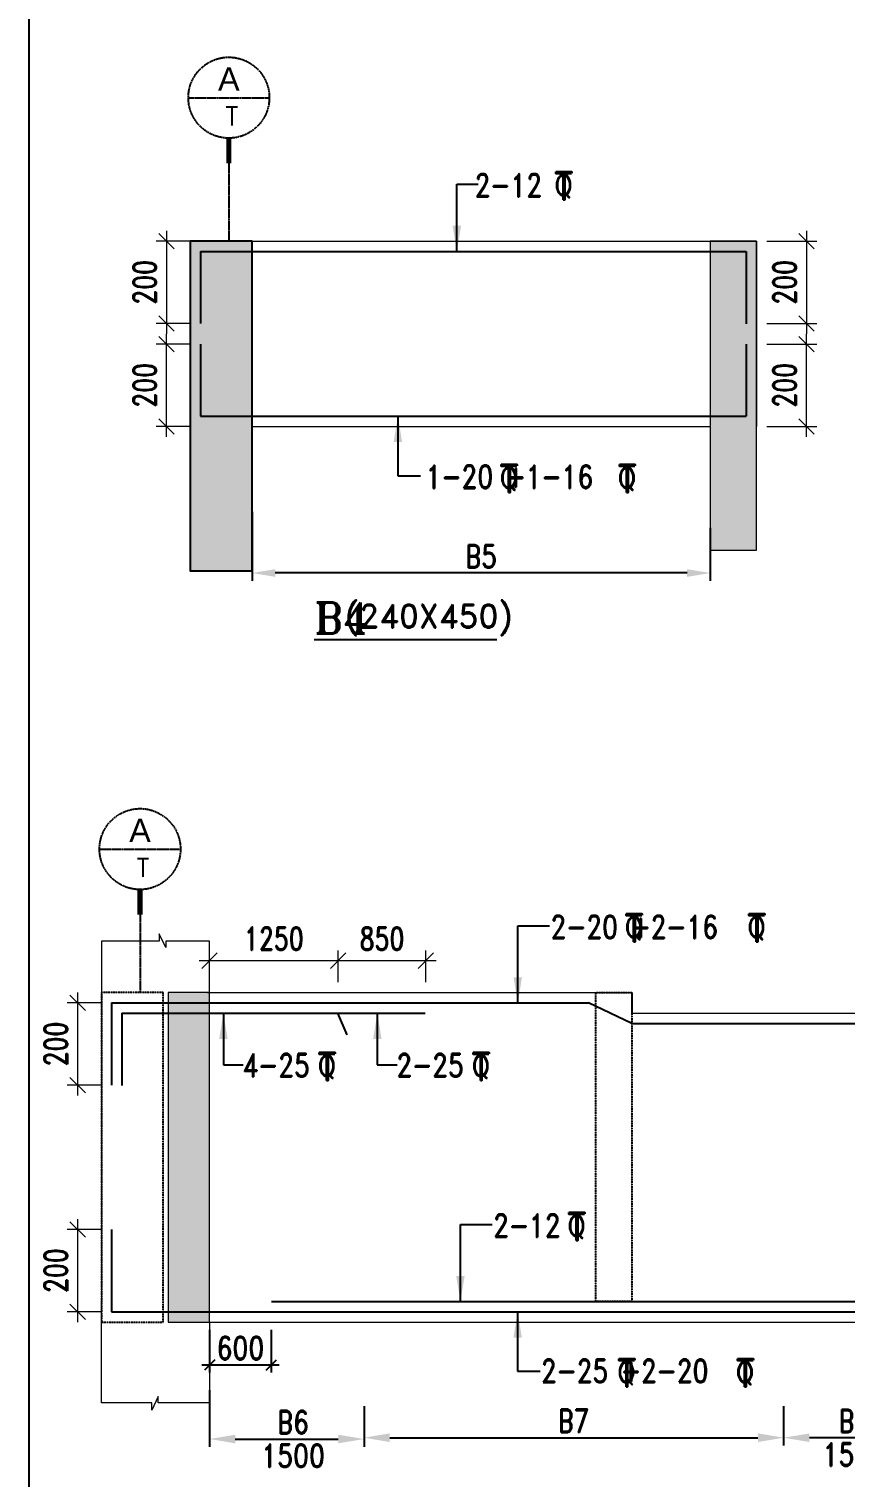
# Model space of a CAD drawing. Header units: millimetres. Extents: x 2061841 to 105821645, y -77612 to 48520811.
# Drawn here: x 2540503 to 2548428, y 29191 to 43251 of the extents above; entities that cross this region are included whole.
import ezdxf
from ezdxf.enums import TextEntityAlignment as Align

# ---------------------------------------------------------------- set-up
doc = ezdxf.new("R2010")
doc.units = ezdxf.units.MM
doc.header["$LTSCALE"] = 10
doc.header["$MEASUREMENT"] = 0
for name, pattern in [('$0$HIDDEN', [0.375, 0.25, -0.125]), ('BASEMENT COLUMN SETTING OUT-PART 2_R4$0$CENTER', [2, 1.25, -0.25, 0.25, -0.25]), ('CENTER', [2, 1.25, -0.25, 0.25, -0.25])]:
    doc.linetypes.add(name, pattern=pattern)
for name, color, linetype in [('A-Grid-Tower', 8, 'CENTER'), ('BASEMENT COLUMN SETTING OUT-PART 2_R4$0$A-GRID-MAIN', 2, 'BASEMENT COLUMN SETTING OUT-PART 2_R4$0$CENTER'), ('BEAM', 4, 'Continuous'), ('BEAM HATCH', 252, 'Continuous'), ('BEAM STIRRUPS', 3, 'Continuous'), ('BORDER', 5, 'Continuous'), ('LEADER', 3, 'Continuous'), ('REIN', 1, 'Continuous'), ('SHEET', 7, 'Continuous'), ('VIN_BEAM', 4, 'Continuous')]:
    doc.layers.add(name, color=color, linetype=linetype)
doc.layers.add('TEXT', color=2, linetype='Continuous', lineweight=25)
doc.layers.add('VIN_SLAB DIMENSION', color=3, linetype='Continuous', lineweight=13)
doc.styles.add('200', font='romand.shx', dxfattribs={"width": 0.8, "height": 225})
doc.styles.add('BASEMENT COLUMN SETTING OUT-PART 2_R4$0$MAS-TXTL', font='arial.ttf', dxfattribs={"height": 200})
doc.styles.add('BASEMENT COLUMN SETTING OUT-PART 2_R4$0$MAS-TXTS', font='romans.shx', dxfattribs={"width": 0.8, "height": 180})
doc.styles.add('PK', font='romand.shx', dxfattribs={"width": 0.7, "height": 225})
doc.styles.add('PRP 100', font='romand.shx', dxfattribs={"width": 0.75})
doc.styles.add('RD', font='romand.shx', dxfattribs={"width": 0.9, "height": 225})
doc.styles.add('ROMAND', font='romand', dxfattribs={"height": 200})
doc.styles.add('RT', font='romant.shx', dxfattribs={"height": 250})
doc.dimstyles.new('dim', dxfattribs={"dimtxt": 225, "dimasz": 150, "dimexe": 100, "dimexo": 100, "dimgap": 100, "dimtad": 1, "dimdec": 0, "dimlfac": -1, "dimrnd": 5, "dimdsep": 46, "dimtxsty": 'PRP 100', "dimblk": 'OBLIQUE', "dimcen": 1.5, "dimdle": 100, "dimclrd": 3, "dimclre": 3, "dimclrt": 2, "dimadec": 0, "dimazin": 0, "dimtfac": 1, "dimtdec": 0, "dimtix": 1, "dimtmove": 0, "dimatfit": 3, "dimldrblk": 'OBLIQUE', "dimfxl": 200, "dimlwd": -1, "dimlwe": -1, "dimarcsym": 0})
doc.dimstyles.new('GR', dxfattribs={"dimtxt": 225, "dimasz": 100, "dimexe": 50, "dimexo": 50, "dimgap": 40, "dimtad": 1, "dimdec": 0, "dimzin": 0, "dimdsep": 46, "dimtxsty": 'RD', "dimblk1": 'OBLIQUE', "dimblk2": 'OBLIQUE', "dimsah": 1, "dimcen": 0, "dimdle": 100, "dimclrd": 3, "dimclre": 3, "dimclrt": 2, "dimadec": 0, "dimazin": 0, "dimtfac": 1, "dimtdec": 0, "dimtix": 1, "dimtmove": 0, "dimatfit": 3, "dimfxl": 1, "dimtolj": 1, "dimtzin": 0, "dimarcsym": 0})
doc.dimstyles.new('GR2', dxfattribs={"dimtxt": 225, "dimasz": 100, "dimexe": 75, "dimexo": 75, "dimgap": 50, "dimtad": 1, "dimdec": 0, "dimdsep": 46, "dimtxsty": '200', "dimblk1": 'OBLIQUE', "dimblk2": 'OBLIQUE', "dimsah": 1, "dimcen": 50, "dimdle": 75, "dimclrd": 3, "dimclre": 3, "dimclrt": 2, "dimadec": 0, "dimazin": 0, "dimtfac": 1, "dimtdec": 0, "dimtix": 1, "dimtmove": 0, "dimatfit": 3, "dimldrblk": 'OBLIQUE', "dimfxl": 1, "dimtolj": 1, "dimtzin": 0, "dimarcsym": 0})

# ---------------------------------------------------------------- blocks, each defined once
blk = doc.blocks.new('*D2486')
at = {"layer": 'BEAM STIRRUPS', "color": 3, "lineweight": -2, "ltscale": 0.25, "transparency": 16777216}
for p, q in [((2542670, 38563), (2542670, 37894)), ((2547119, 38408), (2547119, 37894)), ((2546894, 37969), (2542895, 37969))]:
    blk.add_line(p, q, dxfattribs=at)
at = {"layer": 'BEAM STIRRUPS', "color": 3, "linetype": 'Continuous', "ltscale": 0.25, "transparency": 16777216}
for points in [[(2542895, 38006), (2542895, 37931), (2542670, 37969)], [(2546894, 38006), (2546894, 37931), (2547119, 37969)]]:
    blk.add_solid(points, dxfattribs=at)
at = {"layer": 'Defpoints', "color": 0, "linetype": 'Continuous', "ltscale": 0.25, "transparency": 16777216}
for p in [(2542670, 38638, 2), (2547119, 38483, 46), (2542670, 37969)]:
    blk.add_point(p, dxfattribs=at)
at = {"layer": 'BEAM STIRRUPS', "color": 2, "linetype": 'Continuous', "ltscale": 0.25, "transparency": 16777216, "insert": (2544895, 38131), "char_height": 225, "attachment_point": 5, "rotation": 360, "style": '200'}
blk.add_mtext('\\A1;B5', dxfattribs=at)
blk = doc.blocks.new('_Oblique')
at = {"color": 0, "linetype": 'ByBlock', "lineweight": -2}
blk.add_line((-0.5, -0.5), (0.5, 0.5), dxfattribs=at)
blk = doc.blocks.new('A$C33BE299A')
at = {"layer": 'SHEET', "color": 4, "style": 'ROMAND'}
for s, height, p in [('T', 170, (-16.2, 0)), ('Q', 125, (-14.4, 26.9))]:
    blk.add_text(s, height=height, dxfattribs=at).set_placement(p)
blk = doc.blocks.new('*D2334')
at = {"layer": 'Defpoints', "color": 0, "transparency": 16777216}
for p in [(2543507, 34205), (2542257, 33895, 0), (2543507, 33895, 0)]:
    blk.add_point(p, dxfattribs=at)
at = {"layer": 'VIN_SLAB DIMENSION', "color": 3, "transparency": 16777216}
for p, q in [((2542157, 34205), (2543607, 34205)), ((2542257, 33995), (2542257, 34305)), ((2543507, 33995), (2543507, 34305))]:
    blk.add_line(p, q, dxfattribs=at)
at = {"layer": 'VIN_SLAB DIMENSION', "color": 3, "transparency": 16777216, "xscale": 150, "yscale": 150, "zscale": 150, "rotation": 180}
blk.add_blockref('_Oblique', (2542257, 34205), dxfattribs=at)
at = {"layer": 'VIN_SLAB DIMENSION', "color": 3, "transparency": 16777216, "xscale": 150, "yscale": 150, "zscale": 150}
blk.add_blockref('_Oblique', (2543507, 34205), dxfattribs=at)
at = {"layer": 'VIN_SLAB DIMENSION', "color": 2, "transparency": 16777216, "insert": (2542882, 34418), "char_height": 225, "attachment_point": 5, "style": 'PRP 100'}
blk.add_mtext('1250', dxfattribs=at)
blk = doc.blocks.new('OBLIQUE')
blk = doc.blocks.new('*D2335')
at = {"layer": 'Defpoints', "color": 0, "transparency": 16777216}
for p in [(2544357, 34205), (2543507, 33895, 0), (2544357, 33895, 0)]:
    blk.add_point(p, dxfattribs=at)
at = {"layer": 'VIN_SLAB DIMENSION', "color": 3, "transparency": 16777216}
for p, q in [((2543407, 34205), (2544457, 34205)), ((2543507, 33995), (2543507, 34305)), ((2544357, 33995), (2544357, 34305))]:
    blk.add_line(p, q, dxfattribs=at)
at = {"layer": 'VIN_SLAB DIMENSION', "color": 3, "transparency": 16777216, "xscale": 150, "yscale": 150, "zscale": 150, "rotation": 180}
blk.add_blockref('_Oblique', (2543507, 34205), dxfattribs=at)
at = {"layer": 'VIN_SLAB DIMENSION', "color": 3, "transparency": 16777216, "xscale": 150, "yscale": 150, "zscale": 150}
blk.add_blockref('_Oblique', (2544357, 34205), dxfattribs=at)
at = {"layer": 'VIN_SLAB DIMENSION', "color": 2, "transparency": 16777216, "insert": (2543932, 34418), "char_height": 225, "attachment_point": 5, "style": 'PRP 100'}
blk.add_mtext('850', dxfattribs=at)
blk = doc.blocks.new('*D2336')
at = {"layer": 'BEAM', "color": 3, "lineweight": -2, "transparency": 16777216}
for p, q in [((2542257, 30620), (2542257, 30205)), ((2542857, 30620), (2542857, 30205)), ((2542182, 30280), (2542932, 30280))]:
    blk.add_line(p, q, dxfattribs=at)
at = {"layer": 'Defpoints', "color": 0, "transparency": 16777216}
for p in [(2542257, 30695, 0), (2542857, 30695, 0), (2542857, 30280)]:
    blk.add_point(p, dxfattribs=at)
at = {"layer": 'BEAM', "color": 3, "lineweight": -2, "transparency": 16777216, "xscale": 100, "yscale": 100, "zscale": 100, "rotation": 180}
blk.add_blockref('_Oblique', (2542257, 30280), dxfattribs=at)
at = {"layer": 'BEAM', "color": 3, "lineweight": -2, "transparency": 16777216, "xscale": 100, "yscale": 100, "zscale": 100}
blk.add_blockref('_Oblique', (2542857, 30280), dxfattribs=at)
at = {"layer": 'BEAM', "color": 2, "transparency": 16777216, "insert": (2542557, 30443), "char_height": 225, "attachment_point": 5, "style": '200'}
blk.add_mtext('\\A1;600', dxfattribs=at)
blk = doc.blocks.new('*D2398')
at = {"layer": 'BEAM', "color": 3, "lineweight": -2, "transparency": 16777216}
for p, q in [((2542257, 30034), (2542257, 29485)), ((2543757, 29879), (2543757, 29485)), ((2542507, 29560), (2543507, 29560))]:
    blk.add_line(p, q, dxfattribs=at)
at = {"layer": 'BEAM', "color": 3, "transparency": 16777216}
for points in [[(2542507, 29602), (2542507, 29518), (2542257, 29560)], [(2543507, 29602), (2543507, 29518), (2543757, 29560)]]:
    blk.add_solid(points, dxfattribs=at)
at = {"layer": 'Defpoints', "color": 0, "transparency": 16777216}
for p in [(2542257, 30109, 0), (2543757, 29954, 0), (2543757, 29560)]:
    blk.add_point(p, dxfattribs=at)
at = {"layer": 'BEAM', "color": 2, "transparency": 16777216, "char_height": 225, "attachment_point": 5, "style": '200'}
for s, insert in [('\\A1;B6', (2543069, 29723)), ('\\A1;1500', (2543069, 29398))]:
    blk.add_mtext(s, dxfattribs=dict(at, insert=insert))
blk = doc.blocks.new('*D2399')
at = {"layer": 'BEAM', "color": 3, "lineweight": -2, "transparency": 16777216}
for p, q in [((2549332, 30035), (2549332, 29498)), ((2547832, 29879), (2547832, 29498)), ((2549082, 29573), (2548082, 29573))]:
    blk.add_line(p, q, dxfattribs=at)
at = {"layer": 'BEAM', "color": 3, "transparency": 16777216}
for points in [[(2548082, 29614), (2548082, 29531), (2547832, 29573)], [(2549082, 29614), (2549082, 29531), (2549332, 29573)]]:
    blk.add_solid(points, dxfattribs=at)
at = {"layer": 'Defpoints', "color": 0, "transparency": 16777216}
for p in [(2549332, 30110, 0), (2547832, 29954, 0), (2547832, 29573)]:
    blk.add_point(p, dxfattribs=at)
at = {"layer": 'BEAM', "color": 2, "transparency": 16777216, "char_height": 225, "attachment_point": 5, "style": '200'}
for s, insert in [('\\A1;B6', (2548519, 29735)), ('\\A1;1500', (2548519, 29410))]:
    blk.add_mtext(s, dxfattribs=dict(at, insert=insert))
blk = doc.blocks.new('*D2400')
at = {"layer": 'BEAM', "color": 3, "lineweight": -2, "transparency": 16777216}
for p, q in [((2547832, 29879), (2547832, 29498)), ((2543757, 29804), (2543757, 29498)), ((2544007, 29573), (2547582, 29573))]:
    blk.add_line(p, q, dxfattribs=at)
at = {"layer": 'BEAM', "color": 3, "transparency": 16777216}
for points in [[(2544007, 29615), (2544007, 29531), (2543757, 29573)], [(2547582, 29615), (2547582, 29531), (2547832, 29573)]]:
    blk.add_solid(points, dxfattribs=at)
at = {"layer": 'Defpoints', "color": 0, "transparency": 16777216}
for p in [(2547832, 29954, 14), (2543757, 29879), (2547832, 29573)]:
    blk.add_point(p, dxfattribs=at)
at = {"layer": 'BEAM', "color": 2, "transparency": 16777216, "insert": (2545794, 29736), "char_height": 225, "attachment_point": 5, "style": '200'}
blk.add_mtext('\\A1;B7', dxfattribs=at)
blk = doc.blocks.new('BASEMENT COLUMN SETTING OUT-PART 2_R4$0$GRID TARGET1')
blk.add_wipeout([(393, -655), (392, -641), (392, -628), (390, -614), (389, -600), (387, -587), (384, -573), (381, -560), (377, -547), (373, -534), (369, -521), (364, -508), (359, -495), (353, -483), (347, -471), (340, -459), (333, -447), (325, -435), (318, -424), (309, -413), (301, -403), (292, -392), (282, -382), (273, -373), (263, -363), (252, -354), (242, -346), (231, -337), (220, -330), (208, -322), (196, -315), (184, -308), (172, -302), (160, -296), (147, -291), (134, -286), (121, -282), (108, -278), (95, -274), (82, -271), (68, -268), (55, -266), (41, -265), (27, -263), (14, -263), (0, -262), (-14, -263), (-27, -263), (-41, -265), (-55, -266), (-68, -268), (-82, -271), (-95, -274), (-108, -278), (-121, -282), (-134, -286), (-147, -291), (-160, -296), (-172, -302), (-184, -308), (-196, -315), (-208, -322), (-220, -330), (-231, -337), (-242, -346), (-252, -354), (-263, -363), (-273, -373), (-282, -382), (-292, -392), (-301, -403), (-309, -413), (-318, -424), (-325, -435), (-333, -447), (-340, -459), (-347, -471), (-353, -483), (-359, -495), (-364, -508), (-369, -521), (-373, -534), (-377, -547), (-381, -560), (-384, -573), (-387, -587), (-389, -600), (-390, -614), (-392, -628), (-392, -641), (-393, -655), (-392, -669), (-392, -682), (-390, -696), (-389, -710), (-387, -723), (-384, -737), (-381, -750), (-377, -763), (-373, -776), (-369, -789), (-364, -802), (-359, -815), (-353, -827), (-347, -839), (-340, -851), (-333, -863), (-325, -875), (-318, -886), (-309, -897), (-301, -907), (-292, -918), (-282, -928), (-273, -937), (-263, -947), (-252, -956), (-242, -964), (-231, -973), (-220, -981), (-208, -988), (-196, -995), (-184, -1002), (-172, -1008), (-160, -1014), (-147, -1019), (-134, -1024), (-121, -1028), (-108, -1032), (-95, -1036), (-82, -1039), (-68, -1042), (-55, -1044), (-41, -1046), (-27, -1047), (-14, -1047), (0, -1048), (14, -1047), (27, -1047), (41, -1046), (55, -1044), (68, -1042), (82, -1039), (95, -1036), (108, -1032), (121, -1028), (134, -1024), (147, -1019), (160, -1014), (172, -1008), (184, -1002), (196, -995), (208, -988), (220, -981), (231, -973), (242, -964), (252, -956), (263, -947), (273, -937), (282, -928), (292, -918), (301, -907), (309, -897), (318, -886), (325, -875), (333, -863), (340, -851), (347, -839), (353, -827), (359, -815), (364, -802), (369, -789), (373, -776), (377, -763), (381, -750), (384, -737), (387, -723), (389, -710), (390, -696), (392, -682), (392, -669)])
blk.add_line((-393, -655), (393, -655))
at = {"const_width": 48.8}
blk.add_lwpolyline([(0, -1048), (0, -1292)], dxfattribs=at)
blk.add_circle((0, -655), 393)
for tag, height, style, p in [('AS', 225, 'BASEMENT COLUMN SETTING OUT-PART 2_R4$0$MAS-TXTL', (0, -586)), ('REF', 180, 'BASEMENT COLUMN SETTING OUT-PART 2_R4$0$MAS-TXTS', (29, -925))]:
    blk.add_attdef(tag, text='', height=height, dxfattribs=dict(style=style)).set_placement(p, align=Align.CENTER)
blk = doc.blocks.new('*D1466')
at = {"layer": 'Defpoints', "color": 0, "transparency": 16777216}
for p in [(2542169, 41191, 52), (2541840, 40391), (2542169, 40391, 51)]:
    blk.add_point(p, dxfattribs=at)
at = {"layer": 'VIN_SLAB DIMENSION', "color": 3, "transparency": 16777216}
for p, q in [((2541840, 41291), (2541840, 40291)), ((2542069, 41191), (2541740, 41191)), ((2542069, 40391), (2541740, 40391))]:
    blk.add_line(p, q, dxfattribs=at)
at = {"layer": 'VIN_SLAB DIMENSION', "color": 3, "transparency": 16777216, "xscale": 150, "yscale": 150, "zscale": 150}
for p, rotation in [((2541840, 41191), 90), ((2541840, 40391), 270)]:
    blk.add_blockref('_Oblique', p, dxfattribs=dict(at, rotation=rotation))
at = {"layer": 'VIN_SLAB DIMENSION', "color": 2, "transparency": 16777216, "insert": (2541627, 40791), "char_height": 225, "attachment_point": 5, "rotation": 90, "style": 'PRP 100'}
blk.add_mtext('200', dxfattribs=at)
blk = doc.blocks.new('*D1467')
at = {"layer": 'Defpoints', "color": 0, "transparency": 16777216}
for p in [(2541840, 40191), (2542169, 40191, 51), (2542169, 39391, 52)]:
    blk.add_point(p, dxfattribs=at)
at = {"layer": 'VIN_SLAB DIMENSION', "color": 3, "transparency": 16777216}
for p, q in [((2541840, 39291), (2541840, 40291)), ((2542069, 40191), (2541740, 40191)), ((2542069, 39391), (2541740, 39391))]:
    blk.add_line(p, q, dxfattribs=at)
at = {"layer": 'VIN_SLAB DIMENSION', "color": 3, "transparency": 16777216, "xscale": 150, "yscale": 150, "zscale": 150}
for p, rotation in [((2541840, 40191), 90), ((2541840, 39391), 270)]:
    blk.add_blockref('_Oblique', p, dxfattribs=dict(at, rotation=rotation))
at = {"layer": 'VIN_SLAB DIMENSION', "color": 2, "transparency": 16777216, "insert": (2541627, 39791), "char_height": 225, "attachment_point": 5, "rotation": 90, "style": 'PRP 100'}
blk.add_mtext('200', dxfattribs=at)
blk = doc.blocks.new('*D1468')
at = {"layer": 'Defpoints', "color": 0, "transparency": 16777216}
for p in [(2547569, 41191, 52), (2547569, 40391, 51), (2548053, 40391)]:
    blk.add_point(p, dxfattribs=at)
at = {"layer": 'VIN_SLAB DIMENSION', "color": 3, "transparency": 16777216}
for p, q in [((2548053, 41291), (2548053, 40291)), ((2547669, 41191), (2548153, 41191)), ((2547669, 40391), (2548153, 40391))]:
    blk.add_line(p, q, dxfattribs=at)
at = {"layer": 'VIN_SLAB DIMENSION', "color": 3, "transparency": 16777216, "xscale": 150, "yscale": 150, "zscale": 150}
for p, rotation in [((2548053, 41191), 90), ((2548053, 40391), 270)]:
    blk.add_blockref('_Oblique', p, dxfattribs=dict(at, rotation=rotation))
at = {"layer": 'VIN_SLAB DIMENSION', "color": 2, "transparency": 16777216, "insert": (2547841, 40791), "char_height": 225, "attachment_point": 5, "rotation": 90, "style": 'PRP 100'}
blk.add_mtext('200', dxfattribs=at)
blk = doc.blocks.new('*D1469')
at = {"layer": 'Defpoints', "color": 0, "transparency": 16777216}
for p in [(2547569, 40191, 51), (2548053, 40191), (2547569, 39391, 52)]:
    blk.add_point(p, dxfattribs=at)
at = {"layer": 'VIN_SLAB DIMENSION', "color": 3, "transparency": 16777216}
for p, q in [((2548053, 39291), (2548053, 40291)), ((2547669, 40191), (2548153, 40191)), ((2547669, 39391), (2548153, 39391))]:
    blk.add_line(p, q, dxfattribs=at)
at = {"layer": 'VIN_SLAB DIMENSION', "color": 3, "transparency": 16777216, "xscale": 150, "yscale": 150, "zscale": 150}
for p, rotation in [((2548053, 40191), 90), ((2548053, 39391), 270)]:
    blk.add_blockref('_Oblique', p, dxfattribs=dict(at, rotation=rotation))
at = {"layer": 'VIN_SLAB DIMENSION', "color": 2, "transparency": 16777216, "insert": (2547841, 39791), "char_height": 225, "attachment_point": 5, "rotation": 90, "style": 'PRP 100'}
blk.add_mtext('200', dxfattribs=at)
blk = doc.blocks.new('*D1480')
at = {"layer": 'Defpoints', "color": 0, "transparency": 16777216}
for p in [(2541306, 33795, 52), (2540976, 32995), (2541306, 32995, 51)]:
    blk.add_point(p, dxfattribs=at)
at = {"layer": 'VIN_SLAB DIMENSION', "color": 3, "transparency": 16777216}
for p, q in [((2540976, 33895), (2540976, 32895)), ((2541206, 33795), (2540876, 33795)), ((2541206, 32995), (2540876, 32995))]:
    blk.add_line(p, q, dxfattribs=at)
at = {"layer": 'VIN_SLAB DIMENSION', "color": 3, "transparency": 16777216, "xscale": 150, "yscale": 150, "zscale": 150}
for p, rotation in [((2540976, 33795), 90), ((2540976, 32995), 270)]:
    blk.add_blockref('_Oblique', p, dxfattribs=dict(at, rotation=rotation))
at = {"layer": 'VIN_SLAB DIMENSION', "color": 2, "transparency": 16777216, "insert": (2540764, 33395), "char_height": 225, "attachment_point": 5, "rotation": 90, "style": 'PRP 100'}
blk.add_mtext('200', dxfattribs=at)
blk = doc.blocks.new('*D1481')
at = {"layer": 'Defpoints', "color": 0, "transparency": 16777216}
for p in [(2541306, 31595, 52), (2540976, 30795), (2541306, 30795, 51)]:
    blk.add_point(p, dxfattribs=at)
at = {"layer": 'VIN_SLAB DIMENSION', "color": 3, "transparency": 16777216}
for p, q in [((2540976, 31695), (2540976, 30695)), ((2541206, 31595), (2540876, 31595)), ((2541206, 30795), (2540876, 30795))]:
    blk.add_line(p, q, dxfattribs=at)
at = {"layer": 'VIN_SLAB DIMENSION', "color": 3, "transparency": 16777216, "xscale": 150, "yscale": 150, "zscale": 150}
for p, rotation in [((2540976, 31595), 90), ((2540976, 30795), 270)]:
    blk.add_blockref('_Oblique', p, dxfattribs=dict(at, rotation=rotation))
at = {"layer": 'VIN_SLAB DIMENSION', "color": 2, "transparency": 16777216, "insert": (2540764, 31195), "char_height": 225, "attachment_point": 5, "rotation": 90, "style": 'PRP 100'}
blk.add_mtext('200', dxfattribs=at)

msp = doc.modelspace()

# ---------------------------------------------------------------- hatches: boundary and pattern name
at = {"layer": 'BEAM HATCH'}
for points in [[(2542669.7, 41190.6), (2542069.4, 41190.6), (2542069.4, 37990.6), (2542669.7, 37990.6)], [(2547119.4, 41190.6), (2547119.4, 38190.6), (2547569.5, 38190.6), (2547569.5, 41190.6)], [(2542256.6, 33894.6), (2541856.8, 33894.6), (2541856.8, 30694.6), (2542256.6, 30694.6)]]:
    msp.add_hatch(color=252, dxfattribs=at).paths.add_polyline_path(points)

# ---------------------------------------------------------------- linework, layer by layer
at = {"layer": 'A-Grid-Tower', "color": 6}
for p, q in [((2542444.4, 41947.5), (2542444.4, 41190.6, -1.8)), ((2541581.8, 34651.5, 0), (2541581.8, 33894.6, 0))]:
    msp.add_line(p, q, dxfattribs=at)
at = {"layer": 'BEAM', "lineweight": 13}
for p, q in [((2542069.4, 41190.6), (2542069.4, 39390.6, 0)), ((2542669.7, 41190.6, 0), (2547569.5, 41190.6, 0)), ((2547569.5, 41190.6, 0), (2547569.5, 39390.6, 0)), ((2542669.7, 39390.6, 0), (2547119.4, 39390.6, 0)), ((2541769.3, 34465.2, -51.6), (2541769.3, 34394.6, -51.6)), ((2541832.5, 34333.6, -51.6), (2541769.3, 34465.2, -51.6)), ((2541206.8, 34394.6, 0), (2541206.8, 33894.6, 0)), ((2541769.3, 34394.6, -51.6), (2541206.8, 34394.6, 51.6)), ((2541832.5, 34394.6, -51.6), (2541832.5, 34333.6, -51.6)), ((2542256.6, 34394.6, 0), (2541832.5, 34394.6, -51.6)), ((2542256.6, 33894.6, 0), (2542256.6, 34394.6, 0)), ((2541206.8, 33894.6, 51.6), (2541206.8, 30894.6, 51.6)), ((2542237.1, 33894.6, 0), (2546356.8, 33894.6, 0)), ((2546356.8, 33694.6, 0), (2549756.8, 33694.6, 0)), ((2541206.8, 29911.6, 0), (2541206.8, 30894.6, 0)), ((2542237.1, 30694.6, 0), (2549756.8, 30694.6, 0)), ((2542256.6, 30694.6, 0), (2542256.6, 29911.6, 0)), ((2541759.2, 29972.6, -51.6), (2541696.1, 29841, -51.6)), ((2541759.2, 29911.6, -51.6), (2541759.2, 29972.6, -51.6)), ((2541696.1, 29911.6, -51.6), (2541206.8, 29911.6, 51.6)), ((2541696.1, 29841, -51.6), (2541696.1, 29911.6, -51.6)), ((2542256.6, 29911.6, 0), (2541759.2, 29911.6, -51.6))]:
    msp.add_line(p, q, dxfattribs=at)
at = {"layer": 'BEAM'}
msp.add_line((2546356.8, 33894.6, 0), (2546356.8, 33694.6, 0), dxfattribs=at)
at = {"layer": 'BEAM', "lineweight": 13, "elevation": 0}
msp.add_lwpolyline([(2547119.4, 41190.6), (2547119.4, 38190.6), (2547569.5, 38190.6), (2547569.5, 41190.6), (2547119.4, 41190.6), (2547119.4, 40927.7)], dxfattribs=at)
msp.add_lwpolyline([(2542256.6, 33894.6), (2541856.8, 33894.6), (2541856.8, 30694.6), (2542256.6, 30694.6)], close=True, dxfattribs=at)
at = {"layer": 'BORDER'}
msp.add_lwpolyline([(2540503.5, -702.5), (2630503.5, -702.5), (2630503.5, 59297.5), (2540503.5, 59297.5)], close=True, dxfattribs=at)
at = {"layer": 'REIN'}
for p, q in [((2542169.4, 41090.6, 0), (2547469.5, 41090.6, 0)), ((2542169.4, 41090.6, 0), (2542169.4, 40390.6, 0)), ((2547469.5, 41090.6, 0), (2547469.5, 40387.2, 0)), ((2542169.4, 40190.6, 0), (2542169.4, 39490.6, 0)), ((2547469.5, 40190.2, 0), (2547469.5, 39490.6, 0)), ((2542169.4, 39490.6, 0), (2547469.5, 39490.6, 0)), ((2541306, 33794.6, 51.6), (2545938, 33794.6, 5.1)), ((2541306, 33794.6, 51.6), (2541306, 32994.6, 51.6)), ((2546356.8, 33594.6, 0), (2545938, 33794.6, 5.1)), ((2541406, 33694.6, 51.6), (2541406, 32993, 51.6)), ((2541406, 33694.6, 51.6), (2544350.8, 33694.6, 0)), ((2543501.2, 33694.6, 0), (2543591.4, 33484.4, 0)), ((2546356.8, 33594.6, 0), (2549652.3, 33594.6, 0)), ((2541306, 31594.6, 51.6), (2541306, 30794.6, 51.6)), ((2541306, 30794.6, 51.6), (2549553.2, 30794.6, 0)), ((2542857.2, 30894.6, 0), (2548731.8, 30894.6, 0))]:
    msp.add_line(p, q, dxfattribs=at)
at = {"layer": 'VIN_BEAM', "elevation": 0}
msp.add_lwpolyline([(2542669.7, 41190.6), (2542069.4, 41190.6), (2542069.4, 37990.6), (2542669.7, 37990.6)], close=True, dxfattribs=at)
at = {"layer": 'VIN_BEAM', "linetype": '$0$HIDDEN', "elevation": 0}
for points in [[(2541806.8, 33894.6), (2541206.8, 33894.6), (2541206.8, 30694.6), (2541806.8, 30694.6)], [(2546006.8, 33894.6), (2546356.8, 33894.6), (2546356.8, 30894.6), (2546006.8, 30894.6)]]:
    msp.add_lwpolyline(points, close=True, dxfattribs=at)

# ---------------------------------------------------------------- block references
at = {"layer": 'TEXT', "color": 2, "xscale": 1.600000001490116, "yscale": 1.600000001490116, "zscale": 1.600000001490116}
msp.add_blockref('A$C33BE299A', (2545623.5, 41590.7, 243658), dxfattribs=at)
at = {"layer": 'TEXT', "color": 1, "xscale": 1.600000001490116, "yscale": 1.600000001490116, "zscale": 1.600000001490116}
for p in [(2545092.9, 38749.1, 243658.3), (2546239.1, 38749.1, 243658.3), (2546306.7, 34386.4, 243658.3), (2547497.9, 34386.4, 243658.3), (2543325.4, 33041, 243658.3), (2544820.4, 33041, 243658.3), (2545749.6, 31486.4, 243658.3), (2546234.2, 30065.3, 243670.3), (2547385.6, 30065.3, 243670.3)]:
    msp.add_blockref('A$C33BE299A', p, dxfattribs=at)

# ---------------------------------------------------------------- texts
at = {"layer": 'TEXT', "color": 2, "style": 'PK', "width": 0.8}
for s, p in [('2-12', (2544830.8, 41620.9, -0.2)), ('1-20 +1-16', (2544355.7, 38790.7, -0.2)), ('2-20 +2-16', (2545567.8, 34419.8, -0.2)), ('4-25', (2542576.2, 33076.9, 0)), ('2-25', (2544071.2, 33076.9, 0)), ('2-12', (2545010.8, 31519.8, -0.2))]:
    msp.add_text(s, height=225, dxfattribs=at).set_placement(p)
at = {"layer": 'TEXT', "color": 1, "style": 'RT'}
msp.add_text('%%UB4      ', height=300, dxfattribs=at).set_placement((2544160.2, 37531.8, 0), align=Align.MIDDLE_CENTER)
at = {"layer": 'TEXT', "color": 2, "style": 'RD'}
msp.add_text('(240X450)', height=225, dxfattribs=at).set_placement((2543576.6, 37437.8, 0))
at = {"layer": 'TEXT', "color": 2, "style": 'PK', "width": 0.8}
msp.add_text('2-25 +2-20', height=225, rotation=0, dxfattribs=at).set_placement((2545474.1, 30109, 12))

# ---------------------------------------------------------------- dimensions: what is measured, and where the dimension line sits
at = {"layer": 'BEAM'}
dim = msp.add_linear_dim(base=(2542856.6, 30280.1), p1=(2542256.6, 30694.6, 0), p2=(2542856.6, 30694.6, 0), dimstyle='GR2', override={"dimldrblk": 'OBLIQUE'}, dxfattribs=at)
dim.commit()
dim.dimension.update_dxf_attribs({"geometry": '*D2336', "text_midpoint": (2542556.6, 30442.6)})
dim = msp.add_linear_dim(base=(2543756.6, 29560, 0.1), p1=(2542256.6, 30109.3, 0.1), p2=(2543756.6, 29954.2, 0.1), text='B6\\X1500', dimstyle='GR2', override={"dimasz": 250, "dimtxsty": '200', "dimldrblk": 'OBLIQUE'}, dxfattribs=at)
dim.commit()
dim.dimension.update_dxf_attribs({"geometry": '*D2398', "text_midpoint": (2543069.4, 29560, 0.1), "dimtype": 160})
dim = msp.add_linear_dim(base=(2547831.8, 29572.8, 51.6), p1=(2549331.8, 30109.6, 51.6), p2=(2547831.8, 29954.2, 51.6), angle=180, text='B6\\X1500', dimstyle='GR2', override={"dimasz": 250, "dimtxsty": '200', "dimldrblk": 'OBLIQUE'}, dxfattribs=at)
dim.commit()
dim.dimension.update_dxf_attribs({"geometry": '*D2399', "text_midpoint": (2548519, 29572.8, 51.6), "dimtype": 160})
dim = msp.add_linear_dim(base=(2547831.8, 29573.2, 0.1), p1=(2543756.6, 29879.2, 0.1), p2=(2547831.8, 29954.2, 14.1), text='B7', dimstyle='GR2', override={"dimasz": 250, "dimtxsty": '200', "dimldrblk": 'OBLIQUE'}, dxfattribs=at)
dim.commit()
dim.dimension.update_dxf_attribs({"geometry": '*D2400', "text_midpoint": (2545794.2, 29735.7, 0.1)})
at = {"layer": 'BEAM STIRRUPS', "linetype": 'Continuous', "ltscale": 0.25}
dim = msp.add_linear_dim(base=(2542669.7, 37968.7, 0), p1=(2547119.4, 38482.6, 46.4), p2=(2542669.7, 38638.4, 1.6), angle=179.99996, text='B5', dimstyle='GR2', override={"dimasz": 225, "dimtxsty": '200', "dimfxl": 3, "dimarcsym": 2}, dxfattribs=at)
dim.commit()
dim.dimension.update_dxf_attribs({"geometry": '*D2486', "text_midpoint": (2544894.5, 37968.7, 0), "dimtype": 160})
at = {"layer": 'VIN_SLAB DIMENSION'}
for base, p1, p2, angle, picture, middle in [((2541839.6, 40390.6, 0), (2542169.4, 41190.6, 51.6), (2542169.4, 40390.6, 51.2), 90, '*D1466', (2541627.1, 40790.6, 0)), ((2548053.3, 40390.6, 0), (2547569.5, 41190.6, 51.6), (2547569.5, 40390.6, 51.2), 90, '*D1468', (2547840.8, 40790.6, 0)), ((2541839.6, 40190.6, 0), (2542169.4, 39390.6, 51.6), (2542169.4, 40190.6, 51.2), 270, '*D1467', (2541627.1, 39790.6, 0)), ((2548053.3, 40190.6, 0), (2547569.5, 39390.6, 51.6), (2547569.5, 40190.6, 51.2), 270, '*D1469', (2547840.8, 39790.6, 0)), ((2540976.2, 32994.6, 51.6), (2541306, 33794.6, 103.1), (2541306, 32994.6, 102.8), 90, '*D1480', (2540763.7, 33394.6, 51.6)), ((2540976.2, 30794.6, 51.6), (2541306, 31594.6, 103.1), (2541306, 30794.6, 102.8), 90, '*D1481', (2540763.7, 31194.6, 51.6))]:
    dim = msp.add_linear_dim(base=base, p1=p1, p2=p2, angle=angle, text='200', dimstyle='dim', dxfattribs=at)
    dim.commit()
    dim.dimension.update_dxf_attribs({"geometry": picture, "text_midpoint": middle})
for base, p1, p2, picture, middle in [((2543506.6, 34205.3, 0), (2542256.6, 33894.6, 0), (2543506.6, 33894.6, 0), '*D2334', (2542881.6, 34417.8, 0)), ((2544356.6, 34205.3, 0), (2543506.6, 33894.6, 0), (2544356.6, 33894.6, 0), '*D2335', (2543931.6, 34417.8, 0))]:
    dim = msp.add_linear_dim(base=base, p1=p1, p2=p2, dimstyle='dim', dxfattribs=at)
    dim.commit()
    dim.dimension.update_dxf_attribs({"geometry": picture, "text_midpoint": middle})

# ---------------------------------------------------------------- leaders
at = {"layer": 'LEADER', "color": 3}
for points in [[(2544658.4, 41090.2, 0), (2544658.4, 41743.5, 0), (2544864, 41743.5, 0)], [(2544086.1, 39490.6, 0), (2544086.1, 38913.4, 0), (2544304.1, 38913.4, 0)], [(2545250.5, 33794.2, 0), (2545250.5, 34542.4, 0), (2545558, 34542.4, 0)], [(2542391.5, 33694.6, 0), (2542391.5, 33191.8, 0), (2542583.4, 33191.8, 0)], [(2543886.4, 33694.6, 0), (2543886.4, 33191.8, 0), (2544078.4, 33191.8, 0)], [(2544693.5, 30894.2, 0), (2544693.5, 31642.4, 0), (2545000.9, 31642.4, 0)], [(2545249.1, 30794.6, 12), (2545249.1, 30217.4, 12), (2545467.2, 30217.4, 12)]]:
    msp.add_leader(points, dimstyle='GR', override={"dimasz": 250}, dxfattribs=at)

# ---------------------------------------------------------------- next in the draw order: block references
at = {"layer": 'BASEMENT COLUMN SETTING OUT-PART 2_R4$0$A-GRID-MAIN', "color": 240, "true_color": 0xed1f24}
for p in [(2542444.4, 43239.2), (2541581.8, 35943.3, 0)]:
    msp.add_blockref('BASEMENT COLUMN SETTING OUT-PART 2_R4$0$GRID TARGET1', p, dxfattribs=at).add_auto_attribs({'REF': 'T', 'AS': 'A'})

doc.saveas('drawing.dxf')
